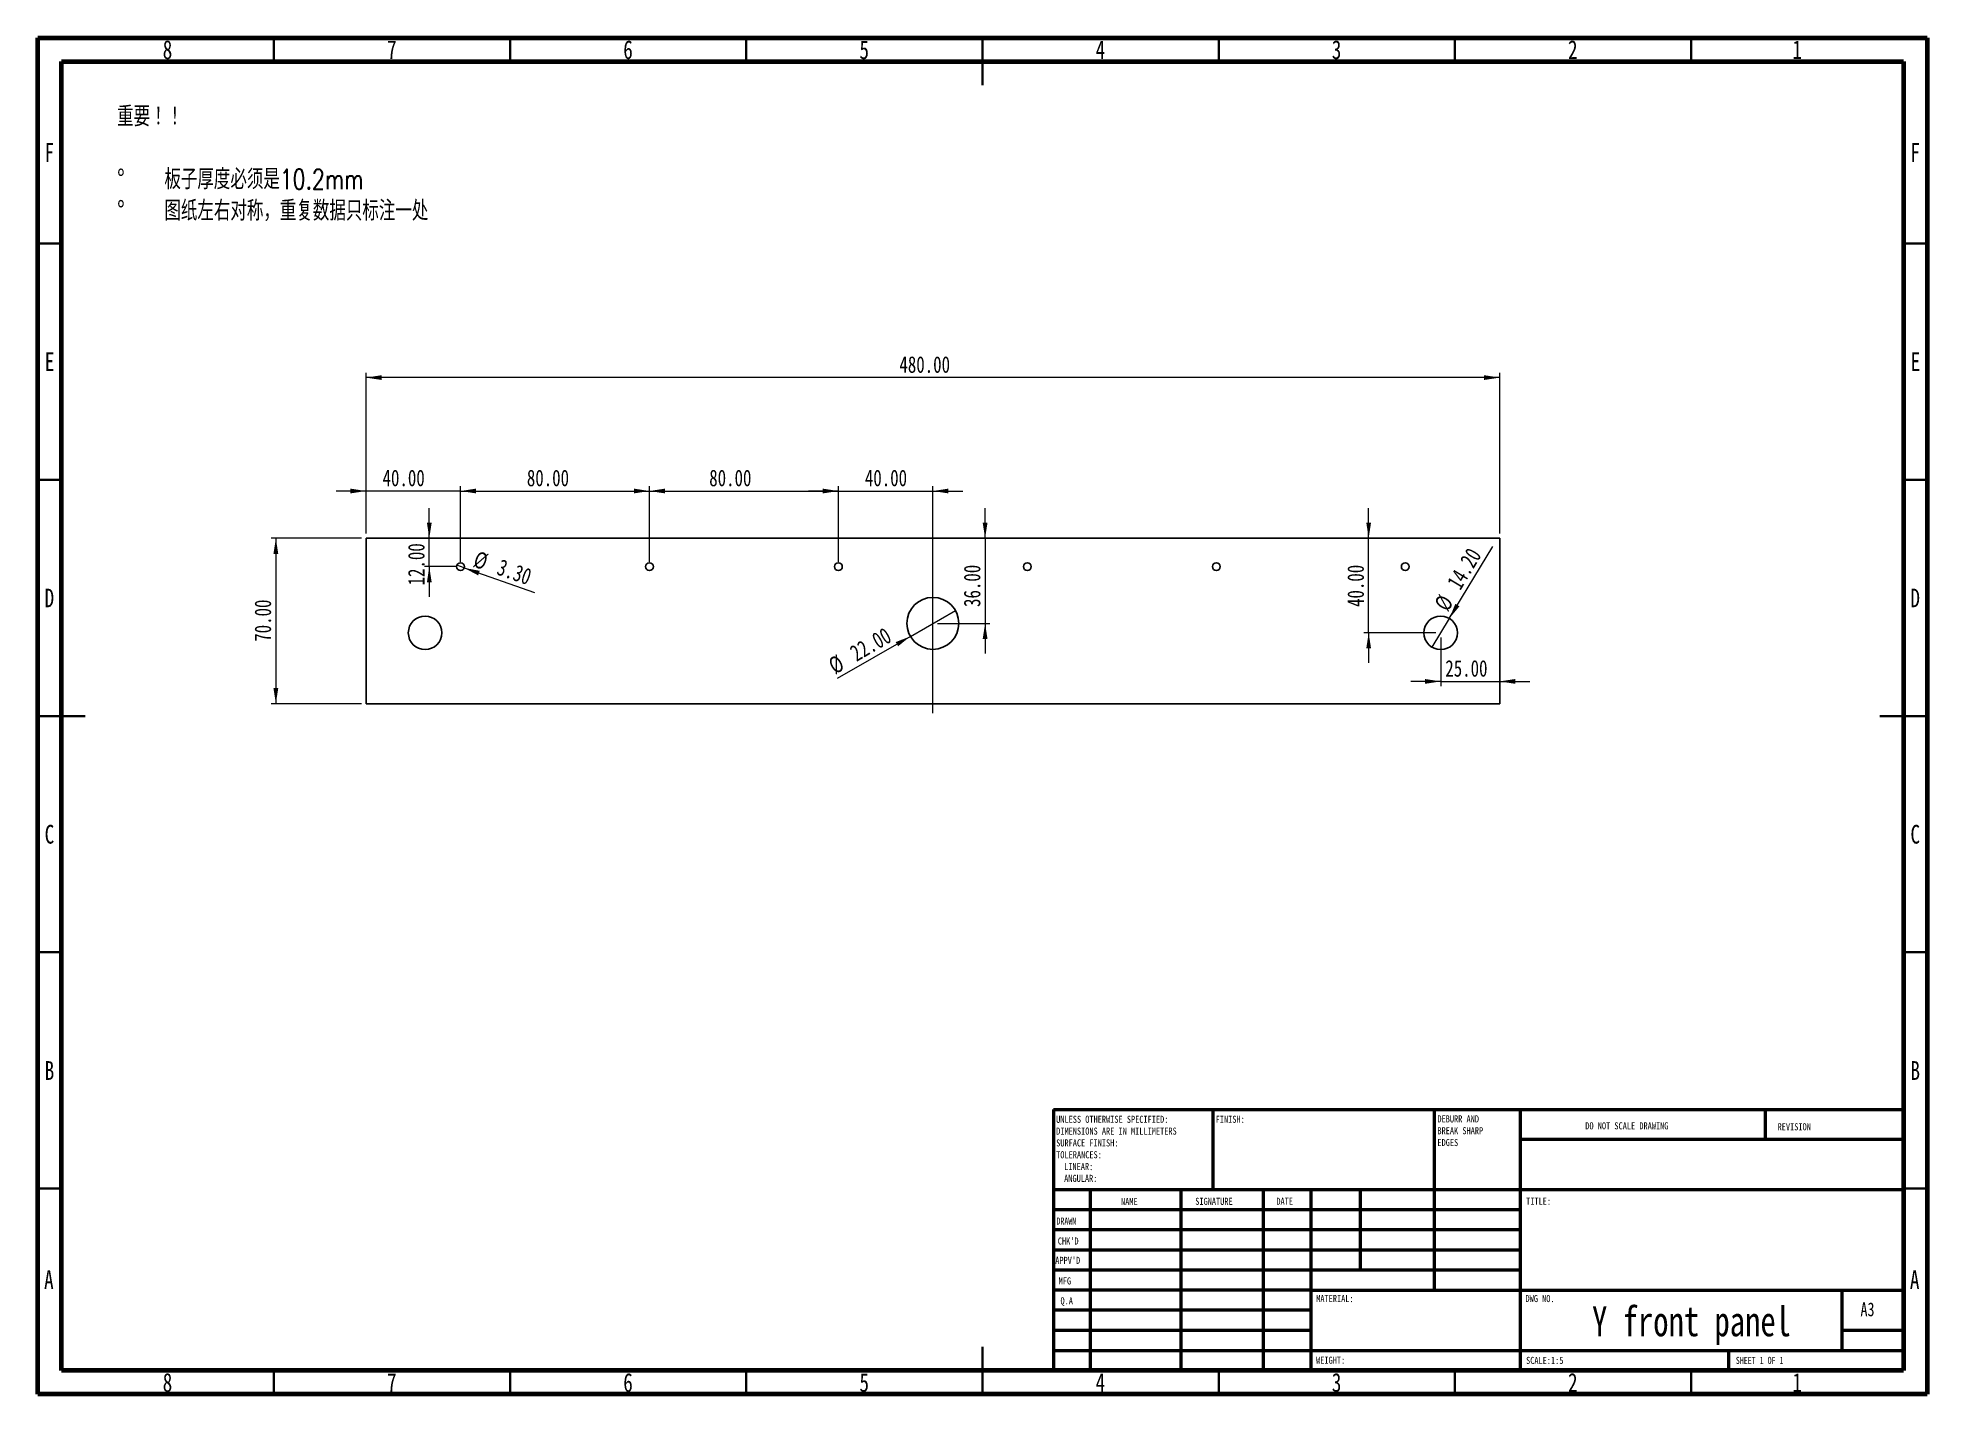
# Model space of a CAD drawing. Header units: millimetres. Extents: x 15 to 415, y 5 to 292.
import ezdxf

# ---------------------------------------------------------------- set-up
doc = ezdxf.new("R2010")
doc.units = ezdxf.units.MM
doc.linetypes.add('CENTERX2', pattern=[20.32, 12.7, -2.54, 2.54, -2.54])
doc.styles.add('SLDTEXTSTYLE0', font='TXT', dxfattribs={"width": 0.75, "bigfont": 'bigfont'})
doc.styles.add('SLDTEXTSTYLE1', font='TXT', dxfattribs={"width": 0.75})
doc.styles.add('SLDTEXTSTYLE2', font='TXT', dxfattribs={"width": 0.686449})
doc.styles.add('SLDTEXTSTYLE3', font='TXT', dxfattribs={"width": 0.6875})
doc.dimstyles.new('SLDDIMSTYLE0', dxfattribs={"dimtxt": 3.5, "dimasz": 3.302, "dimexe": 0, "dimexo": 0.0625, "dimgap": 0.875, "dimtad": 1, "dimlfac": 2, "dimrnd": 1e-09, "dimzin": 4, "dimdsep": 46, "dimtxsty": 'SLDTEXTSTYLE1', "dimsah": 1, "dimcen": 0.09, "dimadec": 0, "dimazin": 1, "dimtfac": 1, "dimtofl": 0, "dimtmove": 0, "dimatfit": 3, "dimfxl": 0, "dimfrac": 2, "dimtolj": 1, "dimtzin": 12, "dimarcsym": 0})
doc.dimstyles.new('SLDDIMSTYLE1', dxfattribs={"dimtxt": 3.5, "dimasz": 3.302, "dimexe": 0, "dimexo": 0.0625, "dimgap": 0.875, "dimtad": 1, "dimlfac": 2, "dimrnd": 1e-09, "dimzin": 4, "dimdsep": 46, "dimtxsty": 'SLDTEXTSTYLE1', "dimblk1": 'NONE', "dimsah": 1, "dimcen": 0, "dimadec": 0, "dimazin": 1, "dimtfac": 1, "dimtmove": 0, "dimatfit": 3, "dimldrblk": 'NONE', "dimfxl": 0, "dimfrac": 2, "dimtolj": 1, "dimtzin": 12, "dimarcsym": 0})
doc.dimstyles.new('SLDDIMSTYLE2', dxfattribs={"dimtxt": 3.5, "dimasz": 3.302, "dimexe": 0, "dimexo": 0.0625, "dimgap": 0.875, "dimtad": 1, "dimlfac": 2, "dimrnd": 1e-09, "dimzin": 4, "dimdsep": 46, "dimtxsty": 'SLDTEXTSTYLE1', "dimsah": 1, "dimcen": 0.09, "dimadec": 0, "dimazin": 1, "dimtfac": 1, "dimtmove": 0, "dimatfit": 0, "dimfxl": 0, "dimfrac": 2, "dimtolj": 1, "dimtzin": 12, "dimarcsym": 0})

# ---------------------------------------------------------------- blocks, each defined once
blk = doc.blocks.new('SW_NOTE_0')
at = {"color": 0, "linetype": 'Continuous', "lineweight": 0, "attachment_point": 1}
for s, insert, char_height, style in [('重要！！', (0, 5.46), 4.233, 'SLDTEXTSTYLE0'), ('%%d', (0, -7.83), 4.233, 'SLDTEXTSTYLE1'), ('板子厚度必须是10.2mm', (10, -7.83), 4.2333, 'SLDTEXTSTYLE0'), ('%%d', (0, -14.48), 4.233, 'SLDTEXTSTYLE1'), ('图纸左右对称，重复数据只标注一处', (10, -14.48), 4.2333, 'SLDTEXTSTYLE0')]:
    blk.add_mtext(s, dxfattribs=dict(at, insert=insert, char_height=char_height, style=style))
blk = doc.blocks.new('SW_NOTE_0_1')
at = {"color": 0, "linetype": 'Continuous', "lineweight": 0, "char_height": 1.5, "attachment_point": 1, "style": 'SLDTEXTSTYLE1'}
for s, insert in [('UNLESS OTHERWISE SPECIFIED:', (0, 1.93)), ('SURFACE FINISH:', (0, -3.07)), ('DIMENSIONS ARE IN MILLIMETERS', (0, -0.57)), ('TOLERANCES:', (0, -5.57)), ('ANGULAR:', (1.69, -10.57)), ('LINEAR:', (1.69, -8.07))]:
    blk.add_mtext(s, dxfattribs=dict(at, insert=insert))
blk = doc.blocks.new('SW_NOTE_0_2')
at = {"color": 0, "linetype": 'Continuous', "lineweight": 0, "char_height": 1.5, "attachment_point": 1, "style": 'SLDTEXTSTYLE1'}
for s, insert in [('DEBURR AND', (0, 1.93)), ('BREAK SHARP', (0, -0.57)), ('EDGES', (0, -3.07))]:
    blk.add_mtext(s, dxfattribs=dict(at, insert=insert))
blk = doc.blocks.new('_D')
at = {"color": 7, "linetype": 'Continuous', "lineweight": 0}
for p, q in [((84.5, 187.1), (84.5, 221.1)), ((324.5, 220.1), (84.5, 220.1)), ((324.5, 187.1), (324.5, 221.1))]:
    blk.add_line(p, q, dxfattribs=at)
at = {"color": 7, "linetype": 'Continuous', "lineweight": 18}
for points in [[(84.5, 220.1), (87.8, 219.6), (87.8, 220.61)], [(324.5, 220.1), (321.19, 220.61), (321.19, 219.6)]]:
    blk.add_solid(points, dxfattribs=at)
at = {"color": 7, "linetype": 'Continuous', "lineweight": 18, "insert": (197.41, 224.62), "char_height": 3.5, "attachment_point": 1, "style": 'SLDTEXTSTYLE1'}
blk.add_mtext('480.00', dxfattribs=at)
blk = doc.blocks.new('_D_1')
at = {"color": 7, "linetype": 'Continuous', "lineweight": 0}
for p, q in [((83.5, 186.1), (64.4, 186.1)), ((65.4, 186.1), (65.4, 151.1)), ((83.5, 151.1), (64.4, 151.1))]:
    blk.add_line(p, q, dxfattribs=at)
at = {"color": 7, "linetype": 'Continuous', "lineweight": 18}
for points in [[(65.4, 186.1), (64.89, 182.8), (65.91, 182.8)], [(65.4, 151.1), (65.91, 154.41), (64.89, 154.41)]]:
    blk.add_solid(points, dxfattribs=at)
at = {"color": 7, "linetype": 'Continuous', "lineweight": 18, "insert": (60.89, 164.21), "char_height": 3.5, "attachment_point": 1, "rotation": 90, "style": 'SLDTEXTSTYLE1'}
blk.add_mtext('70.00', dxfattribs=at)
blk = doc.blocks.new('_D_2')
at = {"color": 7, "linetype": 'Continuous', "lineweight": 0}
for q in [(103.72, 180.38), (120.19, 174.63)]:
    blk.add_line((105.27, 179.83), q, dxfattribs=at)
at = {"color": 7, "linetype": 'Continuous', "lineweight": 18}
blk.add_solid([(105.27, 179.83), (108.22, 178.26), (108.56, 179.22)], dxfattribs=at)
at = {"color": 7, "linetype": 'Continuous', "lineweight": 18, "char_height": 3.5, "attachment_point": 1, "rotation": 340.7654, "style": 'SLDTEXTSTYLE1'}
for s, insert in [('%%c', (108.11, 183.51)), ('3.30', (113.11, 181.82))]:
    blk.add_mtext(s, dxfattribs=dict(at, insert=insert))
blk = doc.blocks.new('_None')
blk = doc.blocks.new('_D_3')
at = {"color": 7, "linetype": 'Continuous', "lineweight": 0}
for q in [(209.26, 170.85), (184.25, 156.41)]:
    blk.add_line((199.73, 165.35), q, dxfattribs=at)
at = {"color": 7, "linetype": 'Continuous', "lineweight": 18}
blk.add_solid([(199.73, 165.35), (196.62, 164.14), (197.13, 163.26)], dxfattribs=at)
at = {"color": 7, "linetype": 'Continuous', "lineweight": 18, "char_height": 3.5, "attachment_point": 1, "rotation": 30, "style": 'SLDTEXTSTYLE1'}
for s, insert in [('22.00', (186.56, 162.96)), ('%%c', (182.01, 160.28))]:
    blk.add_mtext(s, dxfattribs=dict(at, insert=insert))
blk = doc.blocks.new('_D_4')
at = {"color": 7, "linetype": 'Continuous', "lineweight": 0}
for p, q in [((84.5, 196.1), (78.15, 196.1)), ((84.5, 187.1), (84.5, 197.1)), ((104.5, 196.1), (84.5, 196.1)), ((104.5, 181.1), (104.5, 197.1)), ((104.5, 196.1), (110.85, 196.1))]:
    blk.add_line(p, q, dxfattribs=at)
at = {"color": 7, "linetype": 'Continuous', "lineweight": 18}
for points in [[(84.5, 196.1), (81.19, 196.61), (81.19, 195.6)], [(104.5, 196.1), (107.8, 195.6), (107.8, 196.61)]]:
    blk.add_solid(points, dxfattribs=at)
at = {"color": 7, "linetype": 'Continuous', "lineweight": 18, "insert": (87.99, 200.62), "char_height": 3.5, "attachment_point": 1, "style": 'SLDTEXTSTYLE1'}
blk.add_mtext('40.00', dxfattribs=at)
blk = doc.blocks.new('_D_5')
at = {"color": 7, "linetype": 'Continuous', "lineweight": 0}
for p, q in [((97.88, 186.1), (97.88, 192.45)), ((97.88, 180.1), (97.88, 186.1)), ((103.5, 180.1), (96.88, 180.1)), ((97.88, 180.1), (97.88, 173.75))]:
    blk.add_line(p, q, dxfattribs=at)
at = {"color": 7, "linetype": 'Continuous', "lineweight": 18}
for points in [[(97.88, 186.1), (98.39, 189.41), (97.38, 189.41)], [(97.88, 180.1), (97.38, 176.8), (98.39, 176.8)]]:
    blk.add_solid(points, dxfattribs=at)
at = {"color": 7, "linetype": 'Continuous', "lineweight": 18, "insert": (93.37, 176.13), "char_height": 3.5, "attachment_point": 1, "rotation": 90, "style": 'SLDTEXTSTYLE1'}
blk.add_mtext('12.00', dxfattribs=at)
blk = doc.blocks.new('_D_6')
at = {"color": 7, "linetype": 'Continuous', "lineweight": 0}
for p, q in [((104.5, 181.1), (104.5, 197.1)), ((104.5, 196.1), (144.5, 196.1)), ((144.5, 181.1), (144.5, 197.1))]:
    blk.add_line(p, q, dxfattribs=at)
at = {"color": 7, "linetype": 'Continuous', "lineweight": 18}
for points in [[(104.5, 196.1), (107.8, 195.6), (107.8, 196.61)], [(144.5, 196.1), (141.19, 196.61), (141.19, 195.6)]]:
    blk.add_solid(points, dxfattribs=at)
at = {"color": 7, "linetype": 'Continuous', "lineweight": 18, "insert": (118.54, 200.62), "char_height": 3.5, "attachment_point": 1, "style": 'SLDTEXTSTYLE1'}
blk.add_mtext('80.00', dxfattribs=at)
blk = doc.blocks.new('_D_7')
at = {"color": 7, "linetype": 'Continuous', "lineweight": 0}
for p, q in [((144.5, 181.1), (144.5, 197.1)), ((144.5, 196.1), (184.5, 196.1)), ((184.5, 181.1), (184.5, 197.1))]:
    blk.add_line(p, q, dxfattribs=at)
at = {"color": 7, "linetype": 'Continuous', "lineweight": 18}
for points in [[(144.5, 196.1), (147.8, 195.6), (147.8, 196.61)], [(184.5, 196.1), (181.19, 196.61), (181.19, 195.6)]]:
    blk.add_solid(points, dxfattribs=at)
at = {"color": 7, "linetype": 'Continuous', "lineweight": 18, "insert": (157.15, 200.62), "char_height": 3.5, "attachment_point": 1, "style": 'SLDTEXTSTYLE1'}
blk.add_mtext('80.00', dxfattribs=at)
blk = doc.blocks.new('_D_8')
at = {"color": 7, "linetype": 'Continuous', "lineweight": 0}
for p, q in [((184.5, 196.1), (178.15, 196.1)), ((184.5, 181.1), (184.5, 197.1)), ((184.5, 196.1), (204.5, 196.1)), ((204.5, 169.1), (204.5, 197.1)), ((204.5, 196.1), (210.85, 196.1))]:
    blk.add_line(p, q, dxfattribs=at)
at = {"color": 7, "linetype": 'Continuous', "lineweight": 18}
for points in [[(184.5, 196.1), (181.19, 196.61), (181.19, 195.6)], [(204.5, 196.1), (207.8, 195.6), (207.8, 196.61)]]:
    blk.add_solid(points, dxfattribs=at)
at = {"color": 7, "linetype": 'Continuous', "lineweight": 18, "insert": (190.1, 200.62), "char_height": 3.5, "attachment_point": 1, "style": 'SLDTEXTSTYLE1'}
blk.add_mtext('40.00', dxfattribs=at)
blk = doc.blocks.new('_D_9')
at = {"color": 7, "linetype": 'Continuous', "lineweight": 0}
for p, q in [((215.55, 186.1), (215.55, 192.45)), ((215.55, 186.1), (215.55, 168.1)), ((205.5, 168.1), (216.55, 168.1)), ((215.55, 168.1), (215.55, 161.75))]:
    blk.add_line(p, q, dxfattribs=at)
at = {"color": 7, "linetype": 'Continuous', "lineweight": 18}
for points in [[(215.55, 186.1), (216.06, 189.41), (215.04, 189.41)], [(215.55, 168.1), (215.04, 164.8), (216.06, 164.8)]]:
    blk.add_solid(points, dxfattribs=at)
at = {"color": 7, "linetype": 'Continuous', "lineweight": 18, "insert": (211.04, 171.57), "char_height": 3.5, "attachment_point": 1, "rotation": 90, "style": 'SLDTEXTSTYLE1'}
blk.add_mtext('36.00', dxfattribs=at)
blk = doc.blocks.new('_D_10')
at = {"color": 7, "linetype": 'Continuous', "lineweight": 0}
for p, q in [((312, 165.1), (312, 154.82)), ((312, 155.82), (305.65, 155.82)), ((312, 155.82), (324.5, 155.82)), ((324.5, 155.82), (330.85, 155.82))]:
    blk.add_line(p, q, dxfattribs=at)
at = {"color": 7, "linetype": 'Continuous', "lineweight": 18}
for points in [[(312, 155.82), (308.69, 156.33), (308.69, 155.31)], [(324.5, 155.82), (327.8, 155.31), (327.8, 156.33)]]:
    blk.add_solid(points, dxfattribs=at)
at = {"color": 7, "linetype": 'Continuous', "lineweight": 18, "insert": (312.98, 160.33), "char_height": 3.5, "attachment_point": 1, "style": 'SLDTEXTSTYLE1'}
blk.add_mtext('25.00', dxfattribs=at)
blk = doc.blocks.new('_D_11')
at = {"color": 7, "linetype": 'Continuous', "lineweight": 0}
for q in [(323.02, 184.39), (310.16, 163.06)]:
    blk.add_line((313.83, 169.14), q, dxfattribs=at)
at = {"color": 7, "linetype": 'Continuous', "lineweight": 18}
blk.add_solid([(313.83, 169.14), (315.97, 171.71), (315.1, 172.23)], dxfattribs=at)
at = {"color": 7, "linetype": 'Continuous', "lineweight": 18, "char_height": 3.5, "attachment_point": 1, "rotation": 58.923, "style": 'SLDTEXTSTYLE1'}
for s, insert in [('14.20', (313.15, 176.75)), ('%%c', (310.47, 172.2))]:
    blk.add_mtext(s, dxfattribs=dict(at, insert=insert))
blk = doc.blocks.new('_D_12')
at = {"color": 7, "linetype": 'Continuous', "lineweight": 0}
for p, q in [((296.75, 186.1), (296.75, 192.45)), ((296.75, 166.1), (296.75, 186.1)), ((311, 166.1), (295.75, 166.1)), ((296.75, 166.1), (296.75, 159.75))]:
    blk.add_line(p, q, dxfattribs=at)
at = {"color": 7, "linetype": 'Continuous', "lineweight": 18}
for points in [[(296.75, 186.1), (297.26, 189.41), (296.25, 189.41)], [(296.75, 166.1), (296.25, 162.8), (297.26, 162.8)]]:
    blk.add_solid(points, dxfattribs=at)
at = {"color": 7, "linetype": 'Continuous', "lineweight": 18, "insert": (292.24, 171.57), "char_height": 3.5, "attachment_point": 1, "rotation": 90, "style": 'SLDTEXTSTYLE1'}
blk.add_mtext('40.00', dxfattribs=at)

msp = doc.modelspace()

# ---------------------------------------------------------------- linework, layer by layer
at = {"color": 7, "linetype": 'Continuous', "lineweight": 70}
for p, q in [((15, 5), (15, 292)), ((15, 292), (415, 292)), ((415, 292), (415, 5)), ((20, 10), (20, 287)), ((20, 287), (410, 287)), ((410, 287), (410, 10)), ((410, 10), (20, 10)), ((415, 5), (15, 5))]:
    msp.add_line(p, q, dxfattribs=at)
at = {"color": 7, "linetype": 'Continuous', "lineweight": 35}
for p, q in [((65, 287), (65, 292)), ((115, 287), (115, 292)), ((165, 287), (165, 292)), ((215, 292), (215, 282)), ((215, 287), (215, 292)), ((265, 287), (265, 292)), ((315, 287), (315, 292)), ((365, 287), (365, 292)), ((20, 248.5), (15, 248.5)), ((410, 248.5), (415, 248.5)), ((20, 198.5), (15, 198.5)), ((410, 198.5), (415, 198.5)), ((15, 148.5), (25, 148.5)), ((20, 148.5), (15, 148.5)), ((415, 148.5), (405, 148.5)), ((410, 148.5), (415, 148.5)), ((20, 98.5), (15, 98.5)), ((410, 98.5), (415, 98.5)), ((20, 48.5), (15, 48.5)), ((410, 48.5), (415, 48.5)), ((215, 5), (215, 15)), ((65, 10), (65, 5)), ((115, 10), (115, 5)), ((165, 10), (165, 5)), ((215, 10), (215, 5)), ((265, 10), (265, 5)), ((315, 10), (315, 5)), ((365, 10), (365, 5))]:
    msp.add_line(p, q, dxfattribs=at)
at = {"color": 7, "linetype": 'CENTERX2', "lineweight": 18, "ltscale": 2.5}
msp.add_line((204.4954, 149.1037), (204.4954, 188.1037), dxfattribs=at)
at = {"color": 7, "linetype": 'Continuous', "lineweight": 25}
for p, q in [((84.4954, 186.1037), (84.4954, 151.1037)), ((324.4954, 186.1037), (84.4954, 186.1037)), ((324.4954, 151.1037), (324.4954, 186.1037)), ((84.4954, 151.1037), (324.4954, 151.1037))]:
    msp.add_line(p, q, dxfattribs=at)
at = {"color": 7, "linetype": 'Continuous', "lineweight": 50}
for p, q in [((230, 65.25), (410, 65.25)), ((230, 65.25), (230, 10)), ((263.8, 48.25), (263.8, 65.25)), ((310.6, 65.25), (310.6, 27)), ((328.8, 65.25), (328.8, 10)), ((380.8, 58.875), (380.8, 65.25)), ((410, 58.875), (328.8, 58.875)), ((410, 48.25), (230, 48.25)), ((237.8, 48.25), (237.8, 10)), ((256.991, 48.25), (256.991, 10)), ((274.3989, 48.25), (274.3989, 10)), ((284.6, 10), (284.6, 48.25)), ((295, 31.25), (295, 48.25)), ((328.8, 44), (230, 44)), ((328.8, 39.75), (230, 39.75)), ((328.8, 35.5), (230, 35.5)), ((328.8, 31.25), (230, 31.25)), ((284.6, 27), (230, 27)), ((284.6, 27), (410, 27)), ((397, 14.25), (397, 27)), ((284.6, 22.7499), (230, 22.7499)), ((284.6, 18.5), (230, 18.5)), ((410, 18.5), (397, 18.5)), ((230, 14.25), (410, 14.25)), ((373, 10), (373, 14.25))]:
    msp.add_line(p, q, dxfattribs=at)
at = {"color": 7, "linetype": 'Continuous', "lineweight": 25}
for centre, radius in [((104.4954, 180.1037), 0.825), ((144.4954, 180.1037), 0.825), ((184.4954, 180.1037), 0.825), ((224.4954, 180.1037), 0.825), ((264.4954, 180.1037), 0.825), ((304.4954, 180.1037), 0.825), ((204.4954, 168.1037), 5.5), ((96.9954, 166.1037), 3.55), ((311.9954, 166.1037), 3.55)]:
    msp.add_circle(centre, radius, dxfattribs=at)

# ---------------------------------------------------------------- block references
at = {"color": 7, "linetype": 'Continuous', "lineweight": 0}
for name, p in [('SW_NOTE_0', (31.7998, 272.0305)), ('SW_NOTE_0_2', (311.3092, 62.0695)), ('SW_NOTE_0_1', (230.5937, 61.9874))]:
    msp.add_blockref(name, p, dxfattribs=at)

# ---------------------------------------------------------------- texts
for s, insert, char_height, attachment_point, style in [('8', (42.46, 291.4683), 3.9687, 2, 'SLDTEXTSTYLE1'), ('7', (89.96, 291.4683), 3.9687, 2, 'SLDTEXTSTYLE1'), ('6', (139.96, 291.4683), 3.9687, 2, 'SLDTEXTSTYLE1'), ('5', (189.96, 291.4683), 3.9687, 2, 'SLDTEXTSTYLE1'), ('4', (239.96, 291.4683), 3.9687, 2, 'SLDTEXTSTYLE1'), ('3', (289.96, 291.4683), 3.9687, 2, 'SLDTEXTSTYLE1'), ('2', (339.96, 291.4683), 3.9687, 2, 'SLDTEXTSTYLE1'), ('1', (387.46, 291.4683), 3.9687, 2, 'SLDTEXTSTYLE1'), ('F', (17.4577, 269.7183), 3.9687, 2, 'SLDTEXTSTYLE1'), ('F', (412.4577, 269.7183), 3.9687, 2, 'SLDTEXTSTYLE1'), ('E', (17.5078, 225.4683), 3.9687, 2, 'SLDTEXTSTYLE1'), ('E', (412.5078, 225.4683), 3.9687, 2, 'SLDTEXTSTYLE1'), ('D', (17.4527, 175.4683), 3.9687, 2, 'SLDTEXTSTYLE1'), ('D', (412.4527, 175.4683), 3.9687, 2, 'SLDTEXTSTYLE1'), ('C', (17.4587, 125.4683), 3.9687, 2, 'SLDTEXTSTYLE1'), ('C', (412.4587, 125.4683), 3.9687, 2, 'SLDTEXTSTYLE1'), ('B', (17.4706, 75.4683), 3.9687, 2, 'SLDTEXTSTYLE1'), ('B', (412.4706, 75.4683), 3.9687, 2, 'SLDTEXTSTYLE1'), ('FINISH:', (264.3713, 63.9193), 1.5, 1, 'SLDTEXTSTYLE1'), ('DO NOT SCALE DRAWING', (342.6146, 62.533), 1.5, 1, 'SLDTEXTSTYLE1'), ('REVISION', (383.3276, 62.3349), 1.5, 1, 'SLDTEXTSTYLE1'), ('NAME', (244.3222, 46.5015), 1.5, 1, 'SLDTEXTSTYLE1'), ('SIGNATURE', (260.0336, 46.5618), 1.5, 1, 'SLDTEXTSTYLE1'), ('DATE', (277.2147, 46.5762), 1.5, 1, 'SLDTEXTSTYLE1'), ('TITLE:', (330.0902, 46.5762), 1.5, 1, 'SLDTEXTSTYLE1'), ('DRAWN', (230.6434, 42.3848), 1.5, 1, 'SLDTEXTSTYLE2'), ("CHK'D", (230.9392, 38.1619), 1.5, 1, 'SLDTEXTSTYLE1'), ("APPV'D", (230.4017, 34.0659), 1.5, 1, 'SLDTEXTSTYLE1'), ('A', (17.3397, 31.2183), 3.9687, 2, 'SLDTEXTSTYLE1'), ('MFG', (231.124, 29.7158), 1.5, 1, 'SLDTEXTSTYLE1'), ('A', (412.3397, 31.2183), 3.9687, 2, 'SLDTEXTSTYLE1'), ('Q.A', (231.509, 25.5047), 1.5, 1, 'SLDTEXTSTYLE1'), ('MATERIAL:', (285.6459, 25.9861), 1.5, 1, 'SLDTEXTSTYLE1'), ('DWG NO.', (329.953, 25.9861), 1.5, 1, 'SLDTEXTSTYLE1'), ('Y front panel', (365.1007, 23.6069), 6.35, 2, 'SLDTEXTSTYLE1'), ('A3', (400.8712, 24.4064), 2.91042, 1, 'SLDTEXTSTYLE1'), ('WEIGHT:', (285.6178, 12.9493), 1.4986, 1, 'SLDTEXTSTYLE1'), ('SCALE:1:5', (330.074, 12.9001), 1.5, 1, 'SLDTEXTSTYLE1'), ('SHEET 1 OF 1', (374.4783, 12.9001), 1.5, 1, 'SLDTEXTSTYLE3'), ('8', (42.46, 9.4683), 3.9687, 2, 'SLDTEXTSTYLE1'), ('7', (89.96, 9.4683), 3.9687, 2, 'SLDTEXTSTYLE1'), ('6', (139.96, 9.4683), 3.9687, 2, 'SLDTEXTSTYLE1'), ('5', (189.96, 9.4683), 3.9687, 2, 'SLDTEXTSTYLE1'), ('4', (239.96, 9.4683), 3.9687, 2, 'SLDTEXTSTYLE1'), ('3', (289.96, 9.4683), 3.9687, 2, 'SLDTEXTSTYLE1'), ('2', (339.96, 9.4683), 3.9687, 2, 'SLDTEXTSTYLE1'), ('1', (387.46, 9.4683), 3.9687, 2, 'SLDTEXTSTYLE1')]:
    msp.add_mtext(s, dxfattribs=dict(at, insert=insert, char_height=char_height, attachment_point=attachment_point, style=style))

# ---------------------------------------------------------------- dimensions: what is measured, and where the dimension line sits
at = {"color": 7, "linetype": 'Continuous', "lineweight": 18}
for base, p1, p2, dimstyle, picture, middle in [((84.4954, 220.1037), (324.4954, 186.1037), (84.4954, 186.1037), 'SLDDIMSTYLE0', '_D', (204.5183, 220.1037)), ((84.4954, 196.1037), (104.4954, 180.1037), (84.4954, 186.1037), 'SLDDIMSTYLE2', '_D_4', (93.8058, 196.1037)), ((144.4954, 196.1037), (104.4954, 180.1037), (144.4954, 180.1037), 'SLDDIMSTYLE0', '_D_6', (124.3572, 196.1037)), ((184.4954, 196.1037), (144.4954, 180.1037), (184.4954, 180.1037), 'SLDDIMSTYLE0', '_D_7', (162.9674, 196.1037)), ((204.4954, 196.1037), (184.4954, 180.1037), (204.4954, 168.1037), 'SLDDIMSTYLE2', '_D_8', (195.9165, 196.1037)), ((324.4954, 155.8194), (311.9954, 166.1037), (324.4954, 151.1037), 'SLDDIMSTYLE2', '_D_10', (318.7995, 155.8194))]:
    dim = msp.add_linear_dim(base=base, p1=p1, p2=p2, dimstyle=dimstyle, dxfattribs=at)
    dim.commit()
    dim.dimension.update_dxf_attribs({"geometry": picture, "text_midpoint": middle, "dimtype": 160})
for base, p1, p2, dimstyle, picture, middle in [((97.8835, 186.1037), (104.4954, 180.1037), (84.4954, 186.1037), 'SLDDIMSTYLE2', '_D_5', (97.8835, 181.9525)), ((215.548, 168.1037), (324.4954, 186.1037), (204.4954, 168.1037), 'SLDDIMSTYLE2', '_D_9', (215.548, 177.3932)), ((296.7546, 186.1037), (311.9954, 166.1037), (324.4954, 186.1037), 'SLDDIMSTYLE2', '_D_12', (296.7546, 177.3932)), ((65.3987, 151.1037), (84.4954, 186.1037), (84.4954, 151.1037), 'SLDDIMSTYLE0', '_D_1', (65.3987, 170.0319))]:
    dim = msp.add_linear_dim(base=base, p1=p1, p2=p2, angle=90, dimstyle=dimstyle, dxfattribs=at)
    dim.commit()
    dim.dimension.update_dxf_attribs({"geometry": picture, "text_midpoint": middle, "dimtype": 160})
for p1, p2, picture, middle in [((310.1629, 163.0632), (313.8279, 169.1442), '_D_11', (318.7995, 177.3932)), ((103.7165, 180.3755), (105.2744, 179.8319), '_D_2', (113.777, 176.8652)), ((209.2586, 170.8537), (199.7323, 165.3537), '_D_3', (191.3512, 160.5149))]:
    dim = msp.add_diameter_dim_2p(p1=p1, p2=p2, dimstyle='SLDDIMSTYLE1', dxfattribs=at)
    dim.commit()
    dim.dimension.update_dxf_attribs({"geometry": picture, "text_midpoint": middle, "dimtype": 163})

doc.saveas('drawing.dxf')
